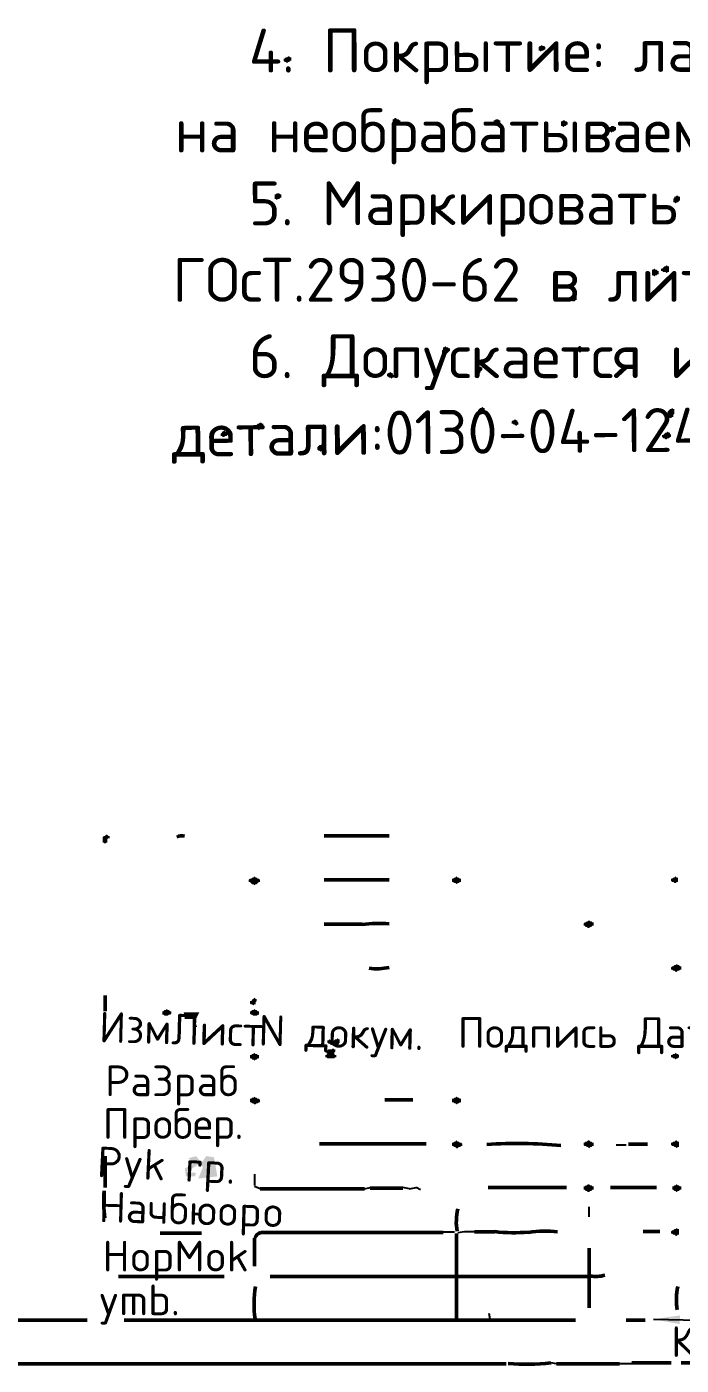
# Model space of a CAD drawing. Header units: millimetres. Extents: x 0 to 438, y 0 to 297.
# Drawn here: x 221.3 to 295.7, y -0.2 to 152.1 of the extents above; entities that cross this region are included whole.
import ezdxf

# ---------------------------------------------------------------- set-up
doc = ezdxf.new("R2010")
doc.units = ezdxf.units.MM
for name, color, linetype, lineweight in [('DIMS', 4, 'Continuous', 25), ('MAIN', 7, 'Continuous', 50), ('TEXT', 7, 'Continuous', 25), ('THIN', 3, 'Continuous', 25)]:
    doc.layers.add(name, color=color, linetype=linetype, lineweight=lineweight)
doc.styles.add('ESKD', font='isocpeur.ttf', dxfattribs={"oblique": 15})
doc.dimstyles.new('ESKD', dxfattribs={"dimtxt": 5, "dimasz": 3, "dimexe": 2, "dimexo": 0, "dimgap": 1, "dimtad": 1, "dimtxsty": 'ESKD', "dimcen": 2.5, "dimclrd": 256, "dimclre": 256, "dimclrt": 256, "dimadec": 0, "dimazin": 3, "dimtfac": 1, "dimtmove": 0, "dimatfit": 3, "dimlwd": 25, "dimlwe": 25})

msp = doc.modelspace()

# ---------------------------------------------------------------- hatches: boundary and pattern name
at = {"layer": 'DIMS'}
h = msp.add_hatch(color=256, dxfattribs=at)
h.dxf.hatch_style = 1
h.paths.add_polyline_path([(279.851, 150.0019), (279.7232, 149.8741), (279.5954, 149.8741), (279.4677, 149.7463), (279.4677, 149.3628), (279.5954, 149.3628), (279.7232, 149.235), (279.851, 149.3628), (279.9787, 149.3628), (280.1065, 149.4906), (280.2342, 149.4906), (280.2342, 149.7463), (280.1065, 149.8741), (279.9787, 149.8741)])
h = msp.add_hatch(color=256, dxfattribs=at)
h.dxf.hatch_style = 1
h.paths.add_polyline_path([(250.9779, 148.7237), (250.8502, 148.5959), (250.7224, 148.5959), (250.5947, 148.468), (250.4669, 148.468), (250.4669, 148.2124), (250.5947, 148.0846), (250.7224, 148.0846), (250.8502, 147.9567), (250.9779, 148.0846), (251.1057, 148.0846), (251.2335, 148.2124), (251.3612, 148.2124), (251.3612, 148.5959), (251.2335, 148.5959), (251.1057, 148.7237)])
h = msp.add_hatch(color=256, dxfattribs=at)
h.dxf.hatch_style = 1
h.paths.add_polyline_path([(263.1148, 141.6934), (262.9871, 141.5655), (262.8593, 141.5655), (262.8593, 140.9264), (262.9871, 140.9264), (263.1148, 140.7986), (263.2426, 140.9264), (263.3703, 140.9264), (263.6259, 141.1821), (263.7536, 141.1821), (263.7536, 141.4377), (263.6259, 141.4377), (263.4981, 141.5655), (263.3703, 141.5655), (263.2426, 141.6934)])
h = msp.add_hatch(color=256, dxfattribs=at)
h.dxf.hatch_style = 1
h.paths.add_polyline_path([(274.6129, 141.5655), (274.4852, 141.4377), (274.3574, 141.4377), (274.3574, 140.9264), (274.4852, 140.9264), (274.6129, 140.7986), (274.7407, 140.9264), (274.8684, 140.9264), (275.124, 141.1821), (275.124, 141.4377), (274.9962, 141.4377), (274.8684, 141.5655)])
h = msp.add_hatch(color=256, dxfattribs=at)
h.dxf.hatch_style = 1
h.paths.add_polyline_path([(282.2783, 141.4377), (282.1506, 141.3099), (282.0228, 141.3099), (282.0228, 140.7986), (282.1506, 140.7986), (282.2783, 140.6708), (282.4061, 140.7986), (282.5338, 140.7986), (282.6616, 140.9264), (282.7894, 140.9264), (282.7894, 141.1821), (282.6616, 141.3099), (282.5338, 141.3099), (282.4061, 141.4377)])
h = msp.add_hatch(color=256, dxfattribs=at)
h.dxf.hatch_style = 1
h.paths.add_polyline_path([(287.7719, 140.7986), (287.6441, 140.6708), (287.5163, 140.6708), (287.5163, 140.1595), (287.6441, 140.1595), (287.7719, 140.0316), (287.8996, 140.1595), (288.0274, 140.1595), (288.1551, 140.2873), (288.2829, 140.2873), (288.2829, 140.6708), (288.1551, 140.6708), (288.0274, 140.7986)])
h = msp.add_hatch(color=256, dxfattribs=at)
h.dxf.hatch_style = 1
h.paths.add_polyline_path([(249.7004, 133.1291), (249.5726, 133.0013), (249.4449, 133.0013), (249.4449, 132.49), (249.5726, 132.49), (249.7004, 132.3622), (249.8281, 132.49), (249.9559, 132.49), (250.0837, 132.6178), (250.2114, 132.6178), (250.2114, 133.0013), (250.0837, 133.0013), (249.9559, 133.1291)])
h = msp.add_hatch(color=256, dxfattribs=at)
h.dxf.hatch_style = 1
h.paths.add_polyline_path([(295.1817, 132.8735), (295.054, 132.7456), (294.9262, 132.7456), (294.9262, 132.6178), (294.7985, 132.49), (294.7985, 132.1065), (294.9262, 132.1065), (295.054, 131.9787), (295.1817, 132.1065), (295.3095, 132.1065), (295.565, 132.3622), (295.565, 132.7456), (295.4373, 132.7456), (295.3095, 132.8735)])
h = msp.add_hatch(color=256, dxfattribs=at)
h.dxf.hatch_style = 1
h.paths.add_polyline_path([(277.2958, 130.4448), (277.1681, 130.317), (277.0403, 130.317), (276.7848, 130.0613), (276.7848, 129.8057), (276.9125, 129.6779), (277.0403, 129.6779), (277.1681, 129.55), (277.2958, 129.6779), (277.4236, 129.6779), (277.4236, 129.8057), (277.5513, 129.9335), (277.5513, 130.317), (277.4236, 130.317)])
h = msp.add_hatch(color=256, dxfattribs=at)
h.dxf.hatch_style = 1
h.paths.add_polyline_path([(294.0319, 124.9484), (293.9042, 124.8205), (293.7764, 124.8205), (293.5209, 124.5649), (293.3932, 124.5649), (293.3932, 124.3092), (293.5209, 124.3092), (293.6487, 124.1814), (293.9042, 124.1814), (294.0319, 124.0536), (294.1597, 124.1814), (294.2875, 124.1814), (294.2875, 124.8205), (294.1597, 124.8205)])
h = msp.add_hatch(color=256, dxfattribs=at)
h.dxf.hatch_style = 1
h.paths.add_polyline_path([(292.6266, 124.5649), (292.4989, 124.4371), (292.3711, 124.4371), (292.3711, 123.7979), (292.4989, 123.7979), (292.6266, 123.6701), (292.7544, 123.7979), (292.8821, 123.7979), (293.0099, 123.9258), (293.1376, 123.9258), (293.1376, 124.3092), (293.0099, 124.3092), (292.8821, 124.4371), (292.7544, 124.4371)])
h = msp.add_hatch(color=256, dxfattribs=at)
h.dxf.hatch_style = 1
h.paths.add_polyline_path([(283.5559, 121.6249), (283.4281, 121.4971), (283.3004, 121.4971), (283.0449, 121.2414), (283.0449, 120.9858), (283.1726, 120.9858), (283.3004, 120.858), (283.5559, 120.858), (283.6837, 120.9858), (283.8114, 120.9858), (283.8114, 121.4971), (283.6837, 121.4971)])
h = msp.add_hatch(color=256, dxfattribs=at)
h.dxf.hatch_style = 1
h.paths.add_polyline_path([(268.8639, 115.745), (268.7361, 115.6172), (268.6084, 115.6172), (268.6084, 115.3615), (268.4806, 115.2337), (268.4806, 114.8502), (268.6084, 114.8502), (268.7361, 114.7224), (268.8639, 114.8502), (268.9916, 114.8502), (269.3749, 115.2337), (269.3749, 115.4893), (269.2471, 115.4893), (269.1194, 115.6172), (268.9916, 115.6172)])
h = msp.add_hatch(color=256, dxfattribs=at)
h.dxf.hatch_style = 1
h.paths.add_polyline_path([(284.0669, 115.745), (283.9392, 115.6172), (283.8114, 115.6172), (283.8114, 115.3615), (283.9392, 115.2337), (283.9392, 115.1059), (284.0669, 115.1059), (284.1947, 114.9781), (284.3224, 115.1059), (284.4502, 115.1059), (284.4502, 115.6172), (284.3224, 115.6172), (284.1947, 115.745)])
h = msp.add_hatch(color=256, dxfattribs=at)
h.dxf.hatch_style = 1
h.paths.add_polyline_path([(262.6038, 112.805), (262.476, 112.6772), (262.3483, 112.6772), (262.2205, 112.5494), (262.2205, 112.2937), (262.3483, 112.2937), (262.476, 112.1659), (262.6038, 112.1659), (262.7316, 112.0381), (262.8593, 112.1659), (262.9871, 112.1659), (262.9871, 112.4216), (262.8593, 112.5494), (262.8593, 112.6772), (262.7316, 112.6772)])
h = msp.add_hatch(color=256, dxfattribs=at)
h.dxf.hatch_style = 1
h.paths.add_polyline_path([(272.4411, 113.4442), (272.3133, 113.3163), (272.1856, 113.3163), (272.1856, 112.5494), (272.3133, 112.5494), (272.4411, 112.4216), (272.5688, 112.5494), (272.6966, 112.5494), (272.8243, 112.6772), (272.8243, 112.805), (273.0798, 113.0607), (273.0798, 113.3163), (272.9521, 113.3163), (272.8243, 113.4442), (272.6966, 113.3163), (272.5688, 113.3163)])
h = msp.add_hatch(color=256, dxfattribs=at)
h.dxf.hatch_style = 1
h.paths.add_polyline_path([(273.0798, 108.8425), (272.9521, 108.7147), (272.8243, 108.7147), (272.5688, 108.459), (272.5688, 108.0755), (272.6966, 108.0755), (272.8243, 107.9477), (272.9521, 107.9477), (273.0798, 108.0755), (273.2076, 108.0755), (273.2076, 108.2034), (273.3354, 108.3312), (273.3354, 108.7147), (273.2076, 108.7147)])
h = msp.add_hatch(color=256, dxfattribs=at)
h.dxf.hatch_style = 1
h.paths.add_polyline_path([(294.6707, 108.7147), (294.543, 108.5868), (294.4152, 108.5868), (294.1597, 108.3312), (294.1597, 108.2034), (294.0319, 108.0755), (294.0319, 107.8199), (294.1597, 107.6921), (294.2875, 107.6921), (294.4152, 107.5642), (294.543, 107.5642), (294.6707, 107.6921), (294.7985, 107.6921), (294.7985, 107.9477), (294.9262, 108.0755), (294.9262, 108.5868), (294.7985, 108.5868)])
h = msp.add_hatch(color=256, dxfattribs=at)
h.dxf.hatch_style = 1
h.paths.add_polyline_path([(247.784, 107.0529), (247.6563, 106.9251), (247.5285, 106.9251), (247.4008, 106.7973), (247.4008, 106.286), (247.5285, 106.286), (247.6563, 106.1582), (247.784, 106.286), (247.9118, 106.286), (248.1673, 106.5416), (248.1673, 106.9251), (248.0395, 106.9251), (247.9118, 107.0529)])
h = msp.add_hatch(color=256, dxfattribs=at)
h.dxf.hatch_style = 1
h.paths.add_polyline_path([(276.7848, 107.4364), (276.657, 107.3086), (276.5293, 107.3086), (276.4015, 107.1808), (276.4015, 106.9251), (276.5293, 106.9251), (276.657, 106.7973), (276.7848, 106.7973), (276.9125, 106.6695), (277.0403, 106.7973), (277.1681, 106.7973), (277.1681, 107.0529), (277.0403, 107.1808), (277.0403, 107.3086), (276.9125, 107.3086)])
h = msp.add_hatch(color=256, dxfattribs=at)
h.dxf.hatch_style = 1
h.paths.add_polyline_path([(243.6958, 106.1582), (243.5681, 106.0303), (243.4403, 106.0303), (243.4403, 105.9025), (243.3125, 105.7747), (243.3125, 105.519), (243.4403, 105.519), (243.5681, 105.3912), (243.6958, 105.3912), (243.8236, 105.519), (243.9513, 105.519), (244.0791, 105.6469), (244.2068, 105.6469), (244.2068, 105.9025), (244.0791, 105.9025), (243.9513, 106.0303), (243.8236, 106.0303)])
h = msp.add_hatch(color=256, dxfattribs=at)
h.dxf.hatch_style = 1
h.paths.add_polyline_path([(294.1597, 106.0303), (294.0319, 105.9025), (293.9042, 105.9025), (293.6487, 105.6469), (293.5209, 105.6469), (293.5209, 105.3912), (293.6487, 105.2634), (293.7764, 105.2634), (293.9042, 105.1356), (294.0319, 105.1356), (294.1597, 105.2634), (294.2875, 105.2634), (294.4152, 105.3912), (294.543, 105.3912), (294.543, 105.6469), (294.4152, 105.7747), (294.4152, 105.9025), (294.2875, 105.9025)])
h = msp.add_hatch(color=256, dxfattribs=at)
h.dxf.hatch_style = 1
h.paths.add_polyline_path([(254.8106, 104.6243), (254.6829, 104.4964), (254.5551, 104.4964), (254.2996, 104.2408), (254.2996, 103.9852), (254.4274, 103.8573), (254.5551, 103.8573), (254.6829, 103.7295), (254.8106, 103.8573), (254.9384, 103.8573), (254.9384, 104.113), (255.0662, 104.2408), (255.0662, 104.4964), (254.9384, 104.4964)])
h = msp.add_hatch(color=256, dxfattribs=at)
h.dxf.hatch_style = 1
h.paths.add_polyline_path([(230.2814, 60.1414), (230.1536, 60.0136), (230.0259, 60.0136), (229.8981, 59.8857), (229.8981, 59.2466), (230.0259, 59.2466), (230.1536, 59.1188), (230.2814, 59.2466), (230.4091, 59.2466), (230.4091, 59.6301), (230.5369, 59.7579), (230.6646, 59.7579), (230.6646, 60.0136), (230.5369, 60.0136), (230.4091, 60.1414)])
h = msp.add_hatch(color=256, dxfattribs=at)
h.dxf.hatch_style = 1
h.paths.add_polyline_path([(247.1452, 55.4119), (247.0175, 55.2841), (246.8897, 55.2841), (246.762, 55.1562), (246.6342, 55.1562), (246.5065, 55.0284), (246.5065, 54.7728), (246.6342, 54.7728), (246.8897, 54.5171), (247.0175, 54.5171), (247.1452, 54.3893), (247.273, 54.5171), (247.4008, 54.5171), (247.6563, 54.7728), (247.784, 54.7728), (247.784, 55.0284), (247.6563, 55.1562), (247.5285, 55.1562), (247.4008, 55.2841), (247.273, 55.2841)])
h = msp.add_hatch(color=256, dxfattribs=at)
h.dxf.hatch_style = 1
h.paths.add_polyline_path([(270.1414, 55.4119), (270.0137, 55.2841), (269.8859, 55.2841), (269.7582, 55.1562), (269.6304, 55.1562), (269.6304, 54.7728), (269.7582, 54.7728), (269.8859, 54.6449), (270.0137, 54.6449), (270.1414, 54.5171), (270.2692, 54.6449), (270.397, 54.6449), (270.5247, 54.7728), (270.6525, 54.7728), (270.6525, 55.1562), (270.5247, 55.1562), (270.397, 55.2841), (270.2692, 55.2841)])
h = msp.add_hatch(color=256, dxfattribs=at)
h.dxf.hatch_style = 1
h.paths.add_polyline_path([(295.054, 55.4119), (294.9262, 55.2841), (294.7985, 55.2841), (294.6707, 55.1562), (294.543, 55.1562), (294.543, 54.9006), (294.6707, 54.7728), (294.7985, 54.7728), (294.9262, 54.6449), (295.054, 54.6449), (295.1817, 54.7728), (295.3095, 54.7728), (295.3095, 55.2841), (295.1817, 55.2841)])
h = msp.add_hatch(color=256, dxfattribs=at)
h.dxf.hatch_style = 1
h.paths.add_polyline_path([(285.2167, 50.4267), (285.089, 50.2989), (284.9612, 50.2989), (284.8335, 50.1711), (284.7057, 50.1711), (284.5779, 50.0433), (284.5779, 49.7876), (284.7057, 49.7876), (284.8335, 49.6598), (284.9612, 49.6598), (285.089, 49.532), (285.2167, 49.532), (285.3445, 49.6598), (285.4722, 49.6598), (285.6, 49.7876), (285.7278, 49.7876), (285.7278, 50.1711), (285.6, 50.1711), (285.4722, 50.2989), (285.3445, 50.2989)])
h = msp.add_hatch(color=256, dxfattribs=at)
h.dxf.hatch_style = 1
h.paths.add_polyline_path([(295.1817, 45.4416), (295.054, 45.3138), (294.9262, 45.3138), (294.7985, 45.1859), (294.6707, 45.1859), (294.543, 45.0581), (294.543, 44.8025), (294.6707, 44.8025), (294.7985, 44.6746), (294.9262, 44.6746), (295.054, 44.5468), (295.1817, 44.5468), (295.3095, 44.6746), (295.4373, 44.6746), (295.565, 44.8025), (295.6928, 44.8025), (295.6928, 45.1859), (295.565, 45.1859), (295.4373, 45.3138), (295.3095, 45.3138)])
h = msp.add_hatch(color=256, dxfattribs=at)
h.dxf.hatch_style = 1
h.paths.add_polyline_path([(247.1452, 41.6068), (247.0175, 41.479), (246.8897, 41.479), (246.8897, 41.3512), (246.762, 41.2234), (246.6342, 41.2234), (246.6342, 40.9677), (246.762, 40.8399), (246.8897, 40.8399), (247.0175, 40.7121), (247.1452, 40.8399), (247.273, 40.8399), (247.273, 41.0955), (247.4008, 41.2234), (247.4008, 41.479), (247.273, 41.479)])
h = msp.add_hatch(color=256, dxfattribs=at)
h.dxf.hatch_style = 1
h.paths.add_polyline_path([(237.1802, 40.3286), (237.0525, 40.2008), (236.9247, 40.2008), (236.797, 40.073), (236.6692, 40.073), (236.6692, 39.6895), (236.797, 39.6895), (236.9247, 39.5617), (237.308, 39.5617), (237.4357, 39.6895), (237.5635, 39.6895), (237.6913, 39.8173), (237.6913, 40.073), (237.5635, 40.073), (237.4357, 40.2008), (237.308, 40.2008)])
h = msp.add_hatch(color=256, dxfattribs=at)
h.dxf.hatch_style = 1
h.paths.add_polyline_path([(239.0966, 39.9451), (239.2243, 39.1782), (240.1186, 39.1782), (240.1186, 38.2834), (240.6297, 38.2834), (240.3741, 38.9225), (240.8852, 39.9451)])
h = msp.add_hatch(color=256, dxfattribs=at)
h.dxf.hatch_style = 1
h.paths.add_polyline_path([(247.1452, 40.3286), (247.0175, 40.2008), (246.8897, 40.2008), (246.762, 40.073), (246.6342, 40.073), (246.6342, 39.8173), (246.762, 39.6895), (246.8897, 39.6895), (247.0175, 39.5617), (247.4008, 39.5617), (247.5285, 39.6895), (247.6563, 39.6895), (247.6563, 40.073), (247.5285, 40.073), (247.4008, 40.2008), (247.273, 40.2008)])
h = msp.add_hatch(color=256, dxfattribs=at)
h.dxf.hatch_style = 1
h.paths.add_polyline_path([(256.5992, 37.0052), (256.4715, 36.8773), (256.3437, 36.8773), (256.0882, 36.6217), (255.9605, 36.7495), (255.8327, 36.7495), (255.7049, 36.8773), (255.5772, 36.7495), (255.4494, 36.7495), (255.4494, 36.4939), (255.5772, 36.366), (255.7049, 36.366), (255.8327, 36.2382), (255.9605, 36.2382), (256.0882, 36.1104), (256.216, 36.1104), (256.3437, 35.9826), (256.4715, 35.9826), (256.5992, 36.1104), (256.727, 36.1104), (256.727, 36.366), (256.8548, 36.4939), (256.8548, 36.8773), (256.727, 36.8773)])
h = msp.add_hatch(color=256, dxfattribs=at)
h.dxf.hatch_style = 1
h.paths.add_polyline_path([(247.1452, 35.3434), (247.0175, 35.2156), (246.8897, 35.2156), (246.762, 35.0878), (246.6342, 35.0878), (246.6342, 34.7043), (246.762, 34.7043), (246.8897, 34.5765), (247.0175, 34.5765), (247.1452, 34.4487), (247.273, 34.5765), (247.4008, 34.5765), (247.5285, 34.7043), (247.6563, 34.7043), (247.6563, 35.0878), (247.5285, 35.0878), (247.4008, 35.2156), (247.273, 35.2156)])
h = msp.add_hatch(color=256, dxfattribs=at)
h.dxf.hatch_style = 1
h.paths.add_polyline_path([(256.0882, 35.8547), (255.9605, 35.7269), (255.5772, 35.7269), (255.4494, 35.5991), (255.3217, 35.5991), (255.3217, 35.3434), (255.4494, 35.2156), (255.3217, 35.0878), (255.1939, 35.0878), (255.1939, 34.8321), (255.3217, 34.8321), (255.4494, 34.7043), (256.216, 34.7043), (256.3437, 34.8321), (256.4715, 34.8321), (256.4715, 35.0878), (256.3437, 35.0878), (256.216, 35.2156), (256.216, 35.3434), (256.3437, 35.4713), (256.3437, 35.7269), (256.216, 35.7269)])
h = msp.add_hatch(color=256, dxfattribs=at)
h.dxf.hatch_style = 1
h.paths.add_polyline_path([(295.054, 35.3434), (294.9262, 35.2156), (294.7985, 35.2156), (294.6707, 35.0878), (294.543, 35.0878), (294.543, 34.8321), (294.6707, 34.8321), (294.7985, 34.7043), (294.9262, 34.7043), (295.054, 34.5765), (295.1817, 34.7043), (295.3095, 34.7043), (295.4373, 34.8321), (295.4373, 35.0878), (295.3095, 35.2156), (295.1817, 35.2156)])
h = msp.add_hatch(color=256, dxfattribs=at)
h.dxf.hatch_style = 1
h.paths.add_polyline_path([(247.1452, 30.3583), (247.0175, 30.2305), (246.8897, 30.2305), (246.762, 30.1026), (246.6342, 30.1026), (246.6342, 29.7192), (246.762, 29.7192), (246.8897, 29.5913), (247.0175, 29.5913), (247.1452, 29.4635), (247.273, 29.4635), (247.4008, 29.5913), (247.5285, 29.5913), (247.6563, 29.7192), (247.784, 29.7192), (247.784, 29.9748), (247.6563, 30.1026), (247.5285, 30.1026), (247.4008, 30.2305), (247.273, 30.2305)])
h = msp.add_hatch(color=256, dxfattribs=at)
h.dxf.hatch_style = 1
h.paths.add_polyline_path([(270.1414, 30.3583), (270.0137, 30.2305), (269.8859, 30.2305), (269.7582, 30.1026), (269.6304, 30.1026), (269.6304, 29.7192), (269.7582, 29.7192), (269.8859, 29.5913), (270.0137, 29.5913), (270.1414, 29.4635), (270.2692, 29.5913), (270.397, 29.5913), (270.5247, 29.7192), (270.6525, 29.7192), (270.6525, 30.1026), (270.5247, 30.1026), (270.397, 30.2305), (270.2692, 30.2305)])
h = msp.add_hatch(color=256, dxfattribs=at)
h.dxf.hatch_style = 1
h.paths.add_polyline_path([(270.1414, 25.3731), (270.0137, 25.2453), (269.8859, 25.2453), (269.7582, 25.1175), (269.6304, 25.1175), (269.6304, 24.734), (269.7582, 24.734), (269.8859, 24.6062), (270.0137, 24.6062), (270.1414, 24.4784), (270.2692, 24.4784), (270.397, 24.6062), (270.5247, 24.6062), (270.6525, 24.734), (270.7802, 24.734), (270.7802, 24.9897), (270.6525, 25.1175), (270.5247, 25.1175), (270.397, 25.2453), (270.2692, 25.2453)])
h = msp.add_hatch(color=256, dxfattribs=at)
h.dxf.hatch_style = 1
h.paths.add_polyline_path([(285.089, 25.3731), (284.9612, 25.2453), (284.8335, 25.2453), (284.7057, 25.1175), (284.5779, 25.1175), (284.5779, 24.8618), (284.7057, 24.734), (284.8335, 24.734), (284.9612, 24.6062), (285.089, 24.6062), (285.2167, 24.4784), (285.3445, 24.6062), (285.4722, 24.6062), (285.6, 24.734), (285.7278, 24.734), (285.7278, 25.1175), (285.6, 25.1175), (285.4722, 25.2453), (285.3445, 25.2453), (285.2167, 25.3731)])
h = msp.add_hatch(color=256, dxfattribs=at)
h.dxf.hatch_style = 1
h.paths.add_polyline_path([(295.054, 25.3731), (294.9262, 25.2453), (294.7985, 25.2453), (294.6707, 25.1175), (294.543, 25.1175), (294.543, 24.8618), (294.6707, 24.734), (294.7985, 24.734), (294.9262, 24.6062), (295.054, 24.6062), (295.1817, 24.4784), (295.3095, 24.6062), (295.4373, 24.6062), (295.4373, 25.2453), (295.3095, 25.2453), (295.1817, 25.3731)])
h = msp.add_hatch(color=256, dxfattribs=at)
h.dxf.hatch_style = 1
h.paths.add_polyline_path([(239.6076, 23.328), (240.3741, 22.8167), (239.2243, 22.1775), (239.3521, 21.2828), (240.3741, 21.2828), (240.5019, 21.6662), (239.4798, 21.7941), (241.0129, 22.8167), (241.2684, 22.3054), (240.7574, 21.0271), (242.9293, 21.2828), (242.546, 23.4558), (241.6517, 23.5836), (241.1407, 22.8167), (240.5019, 23.5836)])
h = msp.add_hatch(color=256, dxfattribs=at)
h.dxf.hatch_style = 1
h.paths.add_polyline_path([(285.089, 20.388), (284.9612, 20.2602), (284.8335, 20.2602), (284.7057, 20.1323), (284.5779, 20.1323), (284.5779, 19.7489), (284.7057, 19.7489), (284.8335, 19.621), (284.9612, 19.621), (285.089, 19.4932), (285.2167, 19.4932), (285.3445, 19.621), (285.4722, 19.621), (285.6, 19.7489), (285.7278, 19.7489), (285.7278, 20.1323), (285.6, 20.1323), (285.4722, 20.2602), (285.3445, 20.2602), (285.2167, 20.388)])
h = msp.add_hatch(color=256, dxfattribs=at)
h.dxf.hatch_style = 1
h.paths.add_polyline_path([(295.1817, 20.388), (295.054, 20.2602), (294.9262, 20.2602), (294.7985, 20.1323), (294.6707, 20.1323), (294.6707, 19.7489), (294.7985, 19.7489), (294.9262, 19.621), (295.054, 19.621), (295.1817, 19.4932), (295.3095, 19.621), (295.4373, 19.621), (295.565, 19.7489), (295.6928, 19.7489), (295.6928, 20.1323), (295.565, 20.1323), (295.4373, 20.2602), (295.3095, 20.2602)])
h = msp.add_hatch(color=256, dxfattribs=at)
h.dxf.hatch_style = 1
h.paths.add_polyline_path([(295.1817, 15.4028), (295.054, 15.275), (294.9262, 15.275), (294.7985, 15.1472), (294.6707, 15.1472), (294.543, 15.0194), (294.543, 14.7637), (294.6707, 14.7637), (294.7985, 14.6359), (294.9262, 14.6359), (295.054, 14.5081), (295.1817, 14.5081), (295.3095, 14.6359), (295.4373, 14.6359), (295.4373, 15.275), (295.3095, 15.275)])

# ---------------------------------------------------------------- linework, layer by layer
at = {"layer": 'MAIN'}
for p, q in [((255.0662, 60.0136), (262.476, 60.0136)), ((255.0662, 55.0284), (262.476, 55.0284)), ((259.4108, 49.9793), (255.0652, 49.9793)), ((230.1536, 40.073), (230.1536, 41.8625)), ((261.965, 29.9748), (265.1589, 29.9748)), ((254.5551, 24.9897), (266.692, 24.9897)), ((289.6863, 24.9258), (291.862, 24.9258)), ((230.1536, 20.0045), (230.1536, 23.5836)), ((247.784, 19.8767), (259.6654, 19.8767)), ((261.8399, 19.9406), (260.3015, 19.9406)), ((261.8354, 19.9406), (264.011, 19.9406)), ((273.7186, 20.0045), (282.6616, 20.0045)), ((287.6441, 20.0045), (292.8821, 20.0045)), ((236.4128, 14.8276), (241.1415, 14.8276)), ((247.1708, 11.0566), (247.1708, 14.2526)), ((247.9118, 14.8915), (268.6084, 14.8915)), ((270.1414, 5.0491), (270.1414, 14.7637)), ((272.1838, 14.9555), (274.4869, 14.9555)), ((291.349, 15.0194), (293.2654, 15.0194)), ((285.2167, 6.3273), (285.2167, 13.102)), ((231.6867, 9.9064), (243.6958, 9.9064)), ((248.9338, 9.9064), (285.089, 9.9064)), ((206.0076, 4.9212), (228.1095, 4.9212)), ((232.3255, 4.9212), (283.6837, 4.9212)), ((289.4327, 4.9212), (291.6046, 4.9212)), ((290.0715, 0.0639), (294.543, 0.0639)), ((295.6928, 0.0639), (303.6137, 0.0639)), ((194.3817, -0.0639), (275.7627, -0.0639)), ((281.5118, -0.0639), (288.6662, -0.0639))]:
    msp.add_line(p, q, dxfattribs=at)
for centre, radius, start, end in [((238.8494, 59.1564), 0.8916, 66.373271, 125.451794), ((261.2271, 38.459), 11.6091, 83.846339, 99.012965), ((261.1197, 50.5897), 5.6891, 260.537519, 283.777277), ((276.996, -30.289), 55.307, 84.792021, 93.533026), ((241.6285, 18.3714), 11.6274, 173.852745, 189.003451), ((276.9103, 16.092), 6.8004, 167.40465, 189.004305), ((248.0616, 14.015), 0.8931, 99.701622, 164.659479), ((276.6803, 31.7914), 16.9284, 262.543607, 275.534733), ((280.2607, 1.781), 13.2646, 84.053765, 98.429161), ((285.9647, 13.2593), 3.3757, 259.520132, 287.882834), ((260.1155, 6.6998), 13.008, 170.903671, 187.252966), ((302.5387, 7.2086), 7.3895, 167.91853, 188.785059), ((278.171, 25.5633), 25.6592, 265.198181, 276.048576)]:
    msp.add_arc(centre, radius, start, end, dxfattribs=at)
at = {"layer": 'THIN'}
for p, q in [((288.2829, 24.8618), (289.4327, 24.8618)), ((247.2091, 20.257), (247.2091, 21.5416)), ((247.784, 19.8767), (247.1452, 20.1323)), ((259.6654, 19.8767), (260.3042, 20.0045)), ((264.7757, 19.8767), (264.0091, 20.0045)), ((264.7757, 19.8767), (265.5422, 20.0045)), ((266.0532, 19.7489), (265.5422, 20.0045)), ((285.2167, 16.6811), (285.2167, 17.8315)), ((268.6052, 14.9555), (269.8891, 14.9555)), ((270.2692, 14.8915), (271.0357, 15.0194)), ((272.1891, 14.9555), (271.0322, 14.9555)), ((273.9741, 5.0491), (273.8464, 5.6882)), ((281.5118, -0.0639), (280.873, 0.0639)), ((288.6633, 0), (290.0744, 0))]:
    msp.add_line(p, q, dxfattribs=at)

# ---------------------------------------------------------------- texts
at = {"layer": 'TEXT', "style": 'ESKD'}
for s, height, rotation, p in [('4. Покрытие: лак ЛБС-2 ГОСт901-78 1А', 5, 0.101462, (246.5065, 146.8628)), ('5. Маркировать шрифтом ПО-12', 5, 0.123282, (246.5065, 129.4787)), ('детали:0130-04-124.', 5, 0.573243, (237.7588, 103.1478)), ('ИзмЛист', 3.5, -1.570187, (229.442, 36.5349)), ('N докум.', 3.5, -1.570187, (247.5915, 36.1511)), ('Pyk rp.', 3.5, -2.863921, (229.1921, 21.1958)), ('Hачбюopo', 3.5, -1.661162, (229.442, 16.083))]:
    msp.add_text(s, height=height, rotation=rotation, dxfattribs=at).set_placement(p)
for s, height, p in [('на необрабатываемыхповерхностях', 5, (238.0745, 137.7873)), ('ГОсТ.2930-62 в литье: выпуклость букв 1,5мм.', 5, (237.819, 120.7866)), ('6. Допускается использовать отливку', 5, (246.5065, 112.0946)), ('Подпись Дата', 3.5, (270.2692, 35.8943)), ('Ра3paб', 3.5, (230.1536, 30.3978)), ('Пpобер.', 3.5, (229.8981, 25.5405)), ('HopMok', 3.5, (229.8981, 10.4572)), ('ymb.', 3.5, (229.3871, 5.4721)), ('Копировал:', 3.5, (294.543, 0.7426))]:
    msp.add_text(s, height=height, dxfattribs=at).set_placement(p)

# ---------------------------------------------------------------- leaders
at = {"layer": 'DIMS'}
msp.add_leader([(292.5345, 5.0201), (297.6091, 4.9212), (302.7194, 4.9212), (303.3582, 5.0491)], dimstyle='ESKD', dxfattribs=at)

doc.saveas('drawing.dxf')
